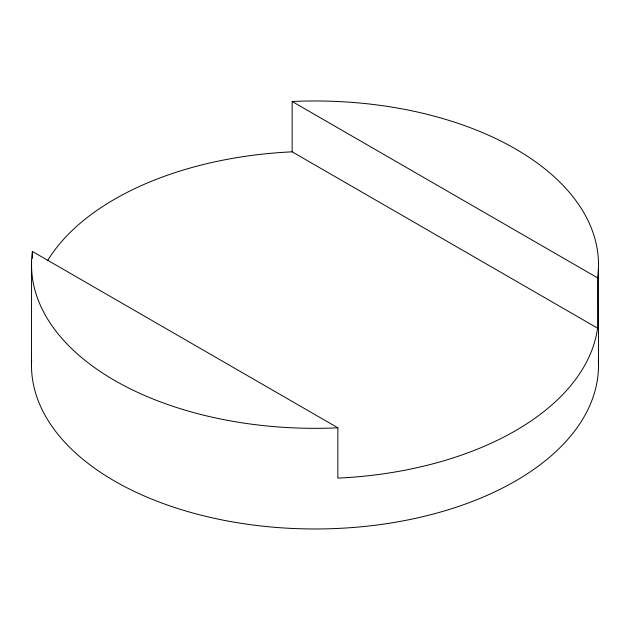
<?xml version="1.0" encoding="UTF-8"?>
<svg xmlns="http://www.w3.org/2000/svg" width="630" height="630" viewBox="0 0 630 630"><rect width="100%" height="100%" fill="white"/><g stroke="black" fill="none" stroke-linecap="round" stroke-linejoin="round"><path stroke-width="0.94" d="M31.5 365.298L31.579 260.741M597.579 328.167L292.155 151.83L292.155 101.509L597.579 277.846L597.579 328.167A283.5 163.674 0 0 1 337.845 478.123L337.845 427.801A283.5 163.674 0 0 1 32.421 251.464L32.421 258.237M32.421 251.464L337.845 427.801M598.421 268.569L598.5 365.298M598.335 359.659A283.5 163.674 0 0 1 315 528.972A283.5 163.674 0 0 1 31.665 359.659M292.155 101.509A283.5 163.674 0 0 1 597.579 277.846M47.455 260.844A283.5 163.674 0 0 1 292.155 151.83"/></g></svg>
